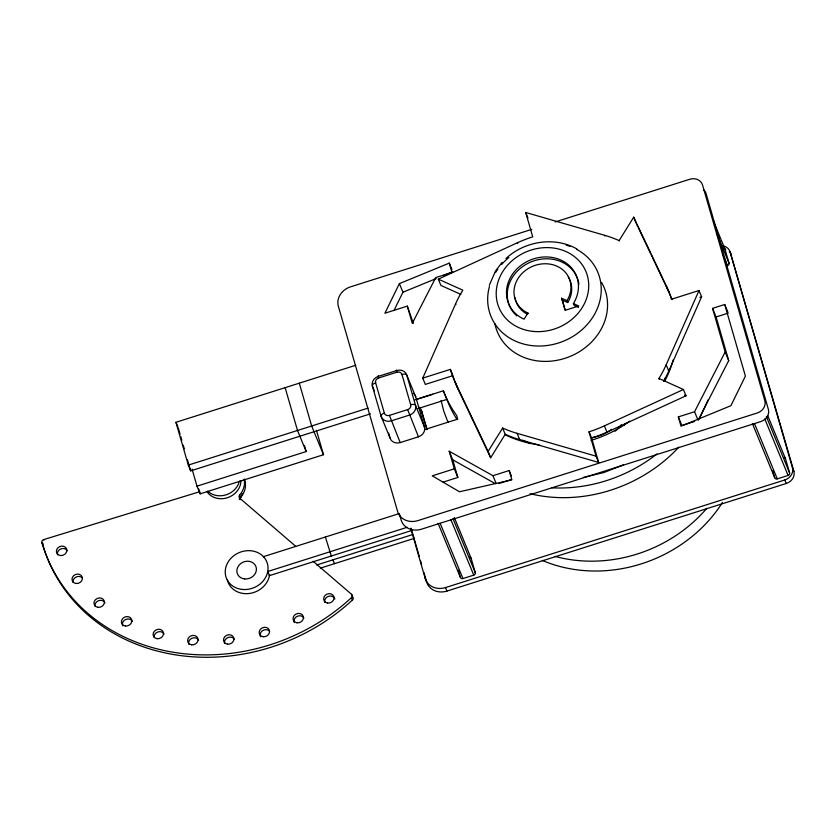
<?xml version="1.0" encoding="UTF-8"?>
<svg xmlns="http://www.w3.org/2000/svg" width="836" height="836" viewBox="0 0 836 836"><rect width="100%" height="100%" fill="white"/><g stroke="black" fill="none" stroke-linecap="round" stroke-linejoin="round"><path stroke-width="1.25" d="M489.3 285.285L495.529 270.979L502.039 262.41M664.338 380.296L665.09 378.112M708.207 399.671L699.418 418.836M490.659 457.741L488.067 451.461L502.635 428.032L505.216 434.312L490.659 457.741L458.034 389.085A116.068 101.323 -22.4 0 1 452.945 375.646L425.315 384.414L422.734 378.133L455.578 303.876A116.068 101.323 -22.4 0 1 462.83 290.176L438.315 279.14L517.38 242.774A116.068 101.323 -22.4 0 1 532.731 236.839L525.698 212.469L604.668 235.313A116.068 101.323 -22.4 0 1 619.121 240.611L619.288 240.998M659.249 379.251L658.925 378.468A116.068 101.323 -22.4 0 0 666.177 364.778L699.021 290.51L671.392 299.278A116.068 101.323 -22.4 0 0 666.302 285.839L633.688 217.182L619.121 240.611M663.523 381.394A116.068 101.323 -22.4 0 0 668.769 371.048L701.613 296.79L699.021 290.51M451.942 269.568L449.277 263.121L399.378 283.634L384.894 313.228L407.31 306.122L413.35 323.333M394.017 310.449L402.931 292.234L436.193 278.555M724.728 304.492L745.398 376.085L730.915 405.69L681.016 426.203L678.33 416.892L694.559 411.751L725.157 352.029L712.554 308.359L724.728 304.492L727.832 312.027M712.554 308.359L716.097 316.959L728.71 360.63L698.112 420.351L694.559 411.751M566.954 300.657L561.593 298.243L562.356 300.103L567.717 302.517L566.954 300.657A28.988 25.31 -22.4 0 0 557.016 266.214A28.988 25.31 -22.4 0 0 517.975 278.597A28.988 25.31 -22.4 0 0 527.913 313.03L524.078 319.206A36.638 31.987 -22.4 0 1 511.517 275.692A36.638 31.987 -22.4 0 1 560.851 260.048A36.638 31.987 -22.4 0 1 573.412 303.562L574.186 305.422L578.47 307.355M678.811 447.155C641.902 487.075 583.298 506.585 530.087 493.731M505.916 258.543C524.538 241.186 554.477 236.16 576.934 248.971M657.086 453.844C627.502 477.137 589.505 489.771 551.823 487.806M623.363 464.826L603.958 472.497L583.35 477.419M598.649 462.454L596.058 456.174L589.025 431.804A116.068 101.323 -22.4 0 0 604.376 425.869L683.44 389.503L686.032 395.783L606.957 432.149A116.068 101.323 -22.4 0 1 591.616 438.085L598.649 462.454L519.668 439.611A116.068 101.323 -22.4 0 1 505.216 434.312M443.32 275.629L452.819 271.721M531.79 229.367L350.42 286.884A16.992 14.829 -22.4 0 0 338.361 306.279L397.602 511.454A16.992 14.829 -22.4 0 0 417.906 520.598L757.238 412.984A10.701 9.342 -22.4 0 0 764.825 400.757L702.543 185.028A10.701 9.342 -22.4 0 0 689.752 179.27L555.24 221.927M370.442 413.841L190.671 470.856L188.299 465.109L175.936 422.295L355.708 365.28M378.394 376.336L396.63 370.557A8.496 7.419 -22.4 0 1 406.787 375.124L415.732 396.849L424.469 427.102A8.496 7.419 -22.4 0 1 418.439 436.8L400.204 442.589A8.496 7.419 -22.4 0 1 390.057 438.012L381.101 416.297L372.365 386.044A8.496 7.419 -22.4 0 1 378.394 376.336L378.144 375.855L378.635 377.987A4.243 3.71 -22.4 0 0 375.625 382.836A4.243 2.059 -16.1 0 0 372.365 386.044L374.361 390.861M378.635 377.987L396.87 372.208A4.243 3.71 -22.4 0 1 401.949 374.497A4.243 2.059 -16.1 0 1 406.787 375.124L415.523 405.376L424.469 427.102M422.734 378.133L450.364 369.376L451.816 372.898M699.889 297.334L701.613 296.79M188.299 465.109L368.07 408.093M415.92 399.503L443.373 390.799A130.238 113.686 -22.4 0 0 456.644 415.429L457.71 419.129L424.615 429.62M415.043 399.848L432.745 394.237M375.625 382.836L384.361 413.099A4.243 3.71 -22.4 0 0 389.43 415.377L407.665 409.598A4.243 3.71 -22.4 0 0 410.685 404.749L401.949 374.497M418.063 408.553L446.915 399.409A130.238 113.686 -22.4 0 0 457.083 419.557M716.097 316.959L728.271 313.103M192.04 469.059L196.982 486.176L306.185 451.544L304.419 445.431M196.982 486.176L200.149 493.846L323.501 454.721L316.436 430.258M454.303 468.839L432.243 475.841L459.476 491.767L511.851 479.854L509.166 470.543L492.937 475.694L449.214 451.231L454.303 468.839L457.846 477.45L443.143 482.111M399.159 513.617L263.455 556.651L263.664 557.173M498.799 483.563L511.559 479.519M694.632 421.459L681.873 425.503L678.33 416.892M407.142 527.307L267.739 571.51L269.443 575.638L411.908 530.452M316.666 565L412.388 534.643M320.272 568.187L414.457 538.311M438.095 523.326L460.396 577.415A2.142 1.871 -22.4 0 0 462.945 578.564L473.761 575.137A2.142 1.871 -22.4 0 0 475.276 572.691L471.159 558.406L454.314 517.536M752.431 423.643L774.721 477.732A2.142 1.871 -22.4 0 0 777.281 478.882L788.087 475.454A2.142 1.871 -22.4 0 0 789.612 473.009L785.485 458.724L767.647 415.45M410.737 528.3L425.21 578.428A16.992 14.829 -22.4 0 0 445.504 587.572L784.837 479.958A10.701 9.342 -22.4 0 0 792.434 467.732L730.141 252.002A10.701 9.342 -22.4 0 0 722.325 245.763M425.21 578.428L426.653 581.94A16.992 14.829 -22.4 0 0 446.957 591.073L786.279 483.469A10.701 9.342 -22.4 0 0 793.876 471.243L730.141 252.002M313.113 561.269L351.528 594.302L352.51 596.695A2.654 2.32 -22.4 0 1 352.395 600.06A191.089 166.803 -22.4 0 1 42.866 544.999L41.884 542.606A2.654 2.32 -22.4 0 1 43.785 539.565L199.773 491.683M502.635 428.032A116.068 101.323 -22.4 0 0 517.087 433.341L596.058 456.174M530.442 443.602L522.667 440.258M573.412 303.562L578.773 305.976L565.084 310.323L561.593 298.243M658.925 378.468L683.44 389.503M460.814 294.387L440.906 285.421L438.315 279.14M684.496 395.094L686.032 395.783M449.214 451.231L452.757 459.842L495.361 483.668M244.185 479.143A21.234 18.538 -22.4 0 1 239.66 495.069A2.654 2.32 -22.4 0 0 239.775 498.204L295.651 546.253M636.781 224.529L637.795 226.681M638.307 227.747L650.544 253.496M651.056 254.572L652.07 256.715M652.582 257.791L654.619 262.076M655.131 263.152L662.269 278.169M662.77 279.245L666.344 286.758M666.856 287.824L668.894 292.119A116.068 101.323 -22.4 0 1 672.019 299.57M450.364 369.376A116.068 101.323 -22.4 0 0 455.453 382.804L488.067 451.461M447.95 422.117L443.895 411.5L441.053 400.538M396.63 370.557L396.368 370.087L396.87 372.208M713.516 221.3L724.917 248.94L729.044 263.236A2.142 1.871 -22.4 0 1 727.519 265.67L722.565 253.653M716.651 233.181L729.044 263.236M792.434 467.732L793.876 471.243M766.33 416.516L789.612 473.009M764.804 418.961L788.087 475.454M784.837 479.958L786.279 483.469M725.157 352.029L728.71 360.63M754.49 423.591L777.281 478.882M666.302 285.839L668.894 292.119M633.688 217.182L635.621 221.895M635.788 222.282L636.269 223.463M666.177 364.778L668.769 371.048M604.668 235.313L604.992 236.097M525.698 212.469L526.346 214.037M526.502 214.434L527.15 216.001M527.474 216.785L527.955 217.966M604.376 425.869L606.957 432.149M517.38 242.774L517.703 243.558M589.025 431.804L591.616 438.085M527.913 313.03L528.153 313.615M517.087 433.341L519.668 439.611M455.578 303.876L455.902 304.659M509.166 470.543L511.381 475.924M451.973 373.295L452.621 374.862M455.453 382.804L458.034 389.085M492.937 475.694L496.041 483.218M399.378 283.634L402.931 292.234M443.373 390.799L446.915 399.409M419.442 407.341A8.496 7.419 -22.4 0 1 421.292 410.34L427.112 429.161M452.987 518.602L475.276 572.691M418.439 436.8L407.665 409.598M450.97 519.846L473.761 575.137M440.154 523.273L462.945 578.564M400.204 442.589L389.43 415.377M445.504 587.572L446.957 591.073M323.501 454.721L311.661 425.984L299.298 383.17M306.185 451.544L297.501 430.477L285.139 387.664M351.528 594.302A2.654 2.32 -22.4 0 1 351.413 597.667L352.395 600.06M331.349 556.003L325.361 537.025M332.927 559.838L334.505 563.673M239.66 495.069L240.653 497.462A2.654 2.32 -22.4 0 0 240.11 499.552M239.775 498.204L240.329 499.552M175.936 422.295L177.838 426.893M43.785 539.565L44.036 540.16M447.877 421.156L448.315 422.514M772.663 470.595L774.721 477.732M562.356 300.103L565.136 309.738M449.277 263.121L451.962 272.421L435.734 277.573L412.284 323.333L407.31 306.122M452.757 459.842L457.846 477.45M421.292 410.34L426.882 429.704M458.327 570.277L460.396 577.415M388.656 433.173L390.057 438.012M411.166 528.31L411.845 530.641M412.179 531.811L415.21 542.303M415.544 543.463L419.254 556.295M420.592 560.956L421.605 564.446M423.956 572.608L426.653 581.94M399.472 514.234L401.155 520.065A16.992 14.829 -22.4 0 0 421.448 529.198L760.781 421.584A10.701 9.342 -22.4 0 0 768.378 409.368L706.086 193.628A10.701 9.342 -22.4 0 0 703.755 189.866M198.728 488.955L200.149 493.846M178.308 428.042L180.074 434.156M180.785 436.601L181.84 440.279M183.251 445.17L184.307 448.838M187.494 459.842L190.671 470.856M621.347 424.698A39.01 34.057 -22.4 0 1 615.035 431.261M611.565 429.401A39.01 34.057 -22.4 0 1 592.63 437.447M625.391 423.329A39.01 34.057 -22.4 0 1 624.043 425.503M469.592 557.163A2.142 1.871 -22.4 0 1 471.159 558.406M783.928 457.48A2.142 1.871 -22.4 0 1 785.485 458.724M723.349 247.696A2.142 1.871 -22.4 0 1 724.917 248.94M673.179 359.908A113.393 98.982 -22.4 0 1 664.766 381.111M629.665 421.187A113.393 98.982 -22.4 0 1 591.104 440.373M539.157 444.877A113.393 98.982 -22.4 0 1 505.54 434.95M576.861 249.473A57.799 50.453 -22.4 0 1 594.605 314.19A57.799 50.453 -22.4 0 1 523.953 344.118A57.799 50.453 -22.4 0 1 489.436 286.508M495.633 272.473A57.799 50.453 -22.4 0 1 497.828 269.202M501.558 264.531A57.799 50.453 -22.4 0 1 508.842 257.551M566.212 245.136A57.799 50.453 -22.4 0 1 569.901 246.338M601.575 282.443A57.799 50.453 -22.4 0 1 568.689 356.993A57.799 50.453 -22.4 0 1 494.891 323.762M568.229 276.956A28.988 25.31 -22.4 0 1 567.717 302.517M527.004 314.064A28.988 25.31 -22.4 0 1 515.039 297.647M516.815 315.893A36.638 31.987 -22.4 0 1 527.965 263.33A36.638 31.987 -22.4 0 1 578.93 284.209M420.717 410.434A8.496 7.419 -22.4 0 1 422.567 413.433M413.287 393.359A8.496 7.419 -22.4 0 1 415.732 396.849M410.685 404.749A4.243 2.059 -16.1 0 1 415.523 405.376A8.496 7.419 -22.4 0 1 409.494 415.084L391.248 420.863A8.496 7.419 -22.4 0 1 381.101 416.297A4.243 2.059 -16.1 0 1 384.361 413.099M729.253 251.74A10.701 9.342 -22.4 0 1 731.584 255.513M723.777 249.274A10.701 9.342 -22.4 0 1 725.805 249.724M239.347 481.149A18.444 16.103 -22.4 0 1 226.075 494.828A18.444 16.103 -22.4 0 1 207.798 491.16M240.935 480.721A18.444 16.103 -22.4 0 1 227.382 497.733A18.444 16.103 -22.4 0 1 207.004 491.662M242.325 493.574A16.584 14.484 -22.4 0 1 239.211 499.447M227.319 579.735A21.788 19.019 -22.4 0 0 249.128 593.508A21.788 19.019 -22.4 0 0 269.61 574.656A21.788 19.019 -22.4 0 1 269.443 575.638M351.413 597.667A191.089 166.803 -22.4 0 1 41.884 542.606M42.866 544.999A2.654 2.32 -22.4 0 1 43.033 543.4M244.572 479.404A21.234 18.538 -22.4 0 1 240.653 497.462M224.602 643.292A5.309 4.629 -22.4 0 1 228.113 637.502A5.309 4.629 -22.4 0 1 234.488 639.571M188.831 644.337A5.309 4.629 -22.4 0 1 192.04 638.244A5.309 4.629 -22.4 0 1 198.623 640.272M154.096 637.241A5.309 4.629 -22.4 0 1 158.046 631.912A5.309 4.629 -22.4 0 1 164.107 634.148M122.798 625.924A5.309 4.629 -22.4 0 1 125.619 619.518A5.309 4.629 -22.4 0 1 132.433 621.472M95.053 606.33A5.309 4.629 -22.4 0 1 98.721 600.635A5.309 4.629 -22.4 0 1 105.012 602.84M73.056 582.462A5.309 4.629 -22.4 0 1 76.118 577.049A5.309 4.629 -22.4 0 1 82.367 578M57.548 554.843A5.309 4.629 -22.4 0 1 60.84 548.938A5.309 4.629 -22.4 0 1 67.329 550.83M324.849 602.505A5.309 4.629 -22.4 0 1 328.412 596.361A5.309 4.629 -22.4 0 1 334.87 599.025M294.356 622.59A5.309 4.629 -22.4 0 1 297.188 616.351A5.309 4.629 -22.4 0 1 303.938 618.065M260.602 636.75A5.309 4.629 -22.4 0 1 262.776 630.543A5.309 4.629 -22.4 0 1 269.62 631.316M706.775 508.351A135.923 118.649 -22.4 0 1 555.156 556.431M722.492 502.436A135.923 118.649 -22.4 0 1 542.271 560.413M533.138 331.411A47.088 41.11 -22.4 0 0 586.37 272.62A47.088 41.11 -22.4 0 0 507.87 264.845A47.088 41.11 -22.4 0 0 533.138 331.411M244.666 578.93A9.948 8.684 -22.4 0 0 255.92 566.505A9.948 8.684 -22.4 0 0 239.326 564.854A9.948 8.684 -22.4 0 0 244.666 578.93M242.001 589.401A21.788 19.019 -22.4 0 0 267.06 562.513A21.788 19.019 -22.4 0 0 230.861 558.385A21.788 19.019 -22.4 0 0 242.001 589.401M227.601 644.169A5.309 4.629 -22.4 0 0 233.683 637.596A5.309 4.629 -22.4 0 0 224.863 636.624A5.309 4.629 -22.4 0 0 227.601 644.169M191.663 644.828A5.309 4.629 -22.4 0 0 197.819 638.317A5.309 4.629 -22.4 0 0 189.02 637.241A5.309 4.629 -22.4 0 0 191.663 644.828M157.105 638.683A5.309 4.629 -22.4 0 0 163.302 632.194A5.309 4.629 -22.4 0 0 154.503 631.086A5.309 4.629 -22.4 0 0 157.105 638.683M125.421 625.997A5.309 4.629 -22.4 0 0 131.628 619.518A5.309 4.629 -22.4 0 0 122.84 618.389A5.309 4.629 -22.4 0 0 125.421 625.997M97.969 607.323A5.309 4.629 -22.4 0 0 104.197 600.875A5.309 4.629 -22.4 0 0 95.419 599.705A5.309 4.629 -22.4 0 0 97.969 607.323M75.919 583.476A5.309 4.629 -22.4 0 0 82.221 577.08A5.309 4.629 -22.4 0 0 73.474 575.826A5.309 4.629 -22.4 0 0 75.919 583.476M60.673 555.553A5.309 4.629 -22.4 0 0 66.525 548.813A5.309 4.629 -22.4 0 0 57.632 548.123A5.309 4.629 -22.4 0 0 60.673 555.553M327.618 603.059A5.309 4.629 -22.4 0 0 333.877 596.632A5.309 4.629 -22.4 0 0 325.11 595.431A5.309 4.629 -22.4 0 0 327.618 603.059M296.916 622.789A5.309 4.629 -22.4 0 0 303.28 616.445A5.309 4.629 -22.4 0 0 294.554 615.118A5.309 4.629 -22.4 0 0 296.916 622.789M263.361 636.729A5.309 4.629 -22.4 0 0 269.307 630.062A5.309 4.629 -22.4 0 0 260.445 629.257A5.309 4.629 -22.4 0 0 263.361 636.729"/></g></svg>
